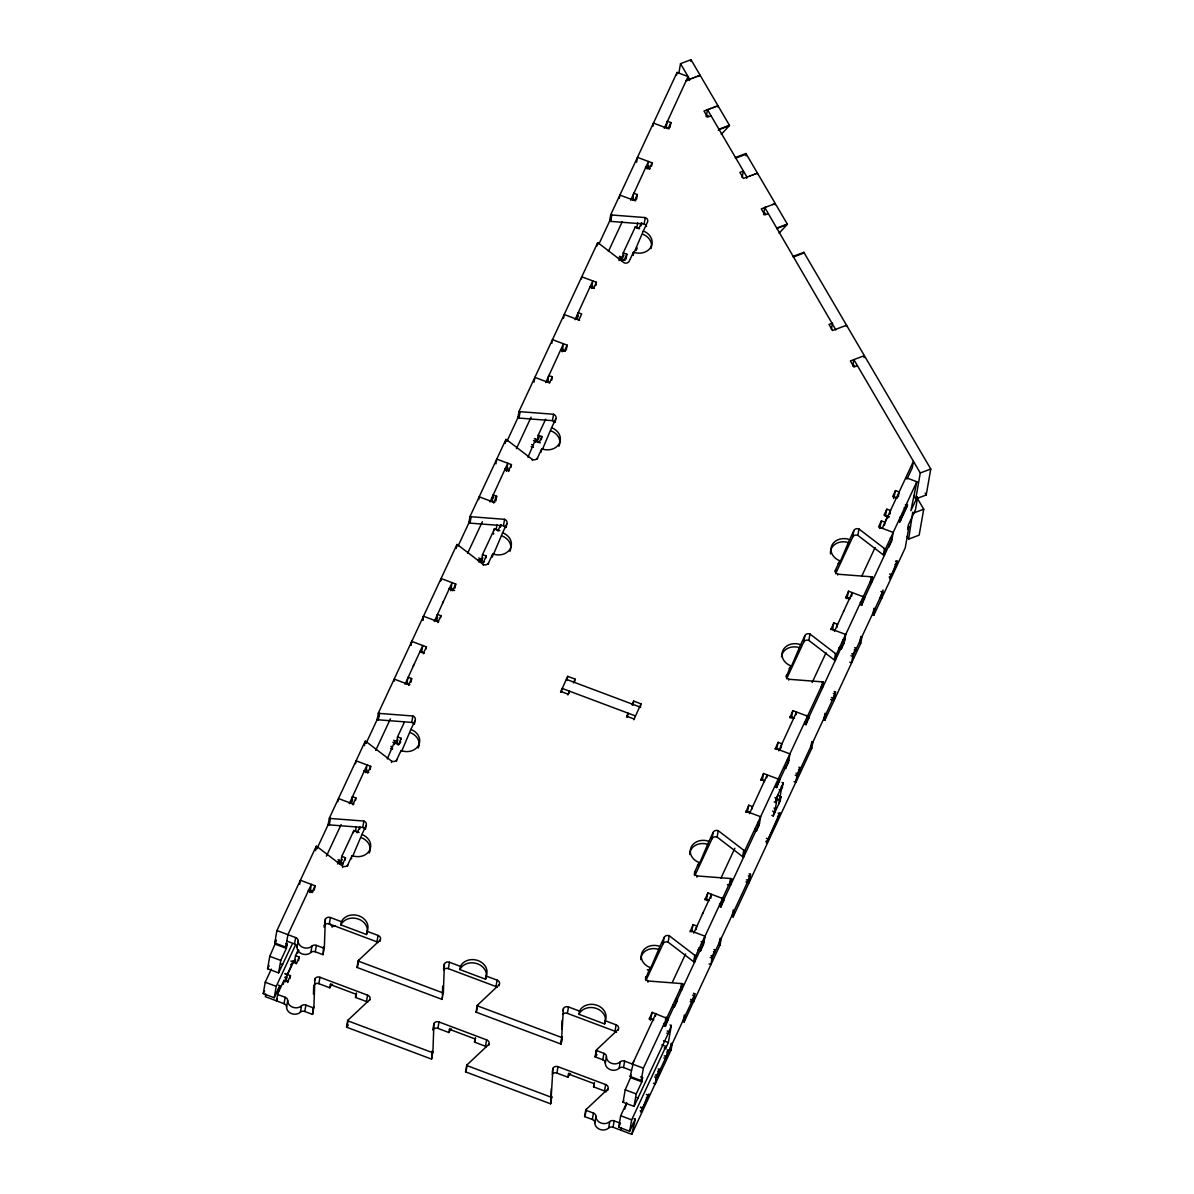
<?xml version="1.0" encoding="UTF-8"?>
<svg xmlns="http://www.w3.org/2000/svg" width="1194" height="1194" viewBox="0 0 1194 1194"><rect width="100%" height="100%" fill="white"/><g stroke="black" fill="none" stroke-linecap="round" stroke-linejoin="round"><path stroke-width="1.5" d="M312.947 1008.199L312.753 1013.467A3.925 3.284 9.9 0 1 312.515 1014.393L304.783 1011.482A3.94 3.298 9.9 0 0 300.381 1012.199A7.88 6.597 9.9 0 1 291.605 1013.631A7.88 6.597 9.9 0 1 286.575 1007.02A3.94 3.298 9.9 0 0 284.053 1003.706L265.337 996.677L265.784 994.035M313.44 994.109L313.753 985.319M312.515 1014.393L313.888 1007.079L314.888 978.916A3.94 3.298 9.9 0 1 319.947 977.274L367.588 995.169A3.94 3.298 9.9 0 1 369.856 999.557L369.707 1000.363M323.484 946.708L323.231 953.752A3.94 3.298 9.9 0 1 322.977 954.663L315.261 951.767A3.94 3.298 9.9 0 0 310.858 952.484A7.88 6.597 9.9 0 1 302.082 953.902A7.88 6.597 9.9 0 1 297.037 947.29A3.94 3.298 9.9 0 0 294.53 943.976L286.799 941.081M324.171 927.35L325.35 919.186A3.94 3.298 9.9 0 1 330.425 917.544L341.424 921.678A13.806 11.537 9.9 0 1 359.17 915.932A13.806 11.537 9.9 0 1 367.08 931.32L366.513 934.514L340.857 924.872L341.424 921.678M322.977 954.663L324.35 947.349L325.35 919.186M432.049 1051.138L431.795 1058.182A3.94 3.298 9.9 0 1 431.541 1059.093L346.529 1027.168L347.648 1020.766A3.94 3.298 9.9 0 1 348.2 1019.96L369.856 999.557M431.541 1059.093L432.915 1051.78L433.915 1023.616A3.94 3.298 9.9 0 1 438.989 1021.974L486.63 1039.87A3.94 3.298 9.9 0 1 488.883 1044.272L488.674 1045.466M442.332 996.691L442.273 998.453A3.94 3.298 9.9 0 1 442.019 999.378L357.006 967.438L358.125 961.051A3.94 3.298 9.9 0 1 358.678 960.245L380.319 939.842A3.94 3.298 9.9 0 0 378.065 935.439L367.08 931.32M442.392 994.93L442.705 986.14M442.019 999.378L443.392 992.05L444.392 963.901A3.94 3.298 9.9 0 1 449.466 962.26L460.451 966.379A13.806 11.537 9.9 0 1 478.212 960.648A13.806 11.537 9.9 0 1 486.107 976.02L485.54 979.214L459.899 969.588L460.451 966.379M488.883 1044.272L467.242 1064.675A3.94 3.298 9.9 0 0 466.69 1065.481L465.556 1071.869L550.583 1103.808A3.94 3.298 9.9 0 0 550.822 1102.883L550.897 1101.122M551.016 1097.599L551.329 1088.809M550.822 1102.883L552.956 1068.331A3.94 3.298 9.9 0 1 558.016 1066.69L605.656 1084.57A3.94 3.298 9.9 0 1 607.925 1088.973L607.642 1090.57M486.107 976.02L497.107 980.155A3.94 3.298 9.9 0 1 499.361 984.543L477.719 1004.945A3.94 3.298 9.9 0 0 477.152 1005.751L476.033 1012.154L561.046 1044.078A3.94 3.298 9.9 0 0 561.299 1043.168L561.434 1039.646M561.807 1029.079L562.12 1020.288M561.299 1043.168L563.419 1008.602A3.94 3.298 9.9 0 1 568.493 1006.96L579.493 1011.094A13.806 11.537 9.9 0 1 597.239 1005.348A13.806 11.537 9.9 0 1 605.149 1020.721L604.582 1023.93L578.926 1014.288L579.493 1011.094M710.206 957.484L712.072 958.036M850.919 655.76L852.77 656.312M393.96 680.311L393.826 681.102M440.87 579.732L440.72 580.523M632.313 1064.451L655.834 1013.766L655.357 1016.422M607.925 1088.973L586.269 1109.375A3.94 3.298 9.9 0 0 585.717 1110.181L584.597 1116.584L592.328 1119.479A3.94 3.298 9.9 0 1 594.836 1122.793A7.88 6.597 9.9 0 0 599.881 1129.405A7.88 6.597 9.9 0 0 608.656 1127.987A3.94 3.298 9.9 0 1 613.059 1127.27L631.775 1134.3L655.327 1083.48M655.596 1081.883L655.416 1082.943M655.879 1080.271L655.7 1081.346M656.163 1078.675L655.969 1079.749M653.402 1083.316L655.222 1084.018L656.73 1075.481L659.536 1069.451L658.163 1068.928M665.909 1023.094L666.058 1022.288M666.192 1021.482L666.327 1020.691M666.476 1019.885L666.61 1019.094M666.759 1018.288L652.163 1012.378L649.208 1019.213M684.162 1021.96L685.281 1015.557A3.94 3.298 9.9 0 1 684.296 1015.034L683.177 1021.437A3.94 3.298 9.9 0 0 684.162 1021.96L693.43 1001.751M693.714 1000.154L693.52 1001.229M704.012 941.365L704.161 940.574M704.296 939.768L704.445 938.962M704.579 938.171L704.714 937.365M704.863 936.574L731.683 878.784A3.94 3.298 9.9 0 0 730.579 878.515L697.132 875.948A3.94 3.298 9.9 0 1 694.878 871.545L699.087 862.501A13.806 11.537 9.9 0 1 691.192 847.113A13.806 11.537 9.9 0 1 708.938 841.382L713.161 832.322A3.94 3.298 9.9 0 1 718.236 830.681L743.758 850.262A3.94 3.298 9.9 0 0 744.743 850.77L743.623 857.173A3.94 3.298 9.9 0 1 742.638 856.65L717.116 837.084A3.94 3.298 9.9 0 0 712.042 838.725L694.893 875.5M693.983 998.557L693.804 999.632M694.266 996.96L694.087 998.02M690.58 1001.259L693.341 1002.288L694.833 993.766L693.46 993.244M747.19 882.172L749.116 882.321M749.399 880.724L749.22 881.784M749.683 879.127L749.489 880.187M749.966 877.515L749.772 878.59M749.026 882.859L750.519 874.321L749.145 873.814M733.146 916.902L734.28 910.5A3.94 3.298 9.9 0 1 733.28 909.977L732.161 916.38A3.94 3.298 9.9 0 0 733.146 916.902L796.025 781.742M796.308 780.145L796.114 781.204M796.577 778.548L796.398 779.607M796.861 776.951L796.682 778.01M794.1 781.592L795.935 782.279L797.428 773.742L800.234 767.712L798.861 767.19M831.293 699.52L834.128 700.027M835.248 693.624L834.039 700.565M844.725 639.641L844.859 638.835M844.994 638.029L845.143 637.238M845.277 636.432L845.427 635.641M845.561 634.835L872.396 577.06A3.94 3.298 9.9 0 0 871.277 576.792L837.83 574.21A3.94 3.298 9.9 0 1 835.576 569.822L839.8 560.762A13.806 11.537 9.9 0 1 831.89 545.389A13.806 11.537 9.9 0 1 849.635 539.643L853.859 530.584A3.94 3.298 9.9 0 1 858.934 528.957L884.456 548.524A3.94 3.298 9.9 0 0 885.455 549.046L884.321 555.449A3.94 3.298 9.9 0 1 883.336 554.926L857.814 535.345A3.94 3.298 9.9 0 0 852.74 536.987L835.591 573.762M278.471 985.184L279.844 985.692L274.217 997.766L263.232 993.632L265.232 982.229L271.322 969.155M292.067 944.394L278.59 972.886L267.59 968.752L269.769 956.304L275.68 942.648M285.769 943.588L287.142 944.111L285.739 947.126L274.739 942.991L276.933 930.544L316.246 846.218A3.94 3.298 9.9 0 1 317.246 846.74L342.768 866.307A3.94 3.298 9.9 0 0 347.842 864.665L352.066 855.62A13.806 11.537 9.9 0 0 369.812 849.874A13.806 11.537 9.9 0 0 361.901 834.502L366.125 825.442A3.94 3.298 9.9 0 0 363.872 821.054L330.425 818.472A3.94 3.298 9.9 0 1 329.32 818.203L328.186 824.606A3.94 3.298 9.9 0 0 329.305 824.875L362.752 827.457A3.94 3.298 9.9 0 1 364.931 829.308M275.874 941.573L276.157 939.976L274.739 942.991M274.217 997.766L276.217 986.363L295.455 945.126M278.59 972.886L280.769 960.439L286.396 948.364L287.142 944.111M279.844 985.692L276.321 1000.796L277.142 999.035M285.739 947.126L287.918 934.678L311.365 884.396L309.962 892.396M299.679 884.261L300.381 880.262L315.037 885.769L314.679 887.769M283.306 984.319L283.59 982.722M283.724 981.916L284.008 980.319L287.679 981.692L287.53 982.498M286.232 977.468L285.664 980.677L288.441 981.722M284.053 1003.706L285.172 997.303L277.441 994.408L284.008 980.319M294.53 943.976L295.649 937.589L276.933 930.544M289.993 978.468L290.485 975.662L284.993 973.603M298.993 950.499L298.082 950.155L295.5 955.678L294.381 962.08L296.664 962.946M286.575 1007.02L287.694 1000.617A3.94 3.298 9.9 0 0 285.172 997.303M297.037 947.29L298.172 940.887A3.94 3.298 9.9 0 0 295.649 937.589M297.515 953.349L297.873 951.349M297.948 950.946L298.082 950.155M308.41 891.231L308.559 890.425L312.216 891.799L312.082 892.605M315.485 850.621L315.828 848.621M315.903 848.218L316.246 846.218M296.216 963.886L299.172 957.051L295.5 955.678M316.962 848.337L317.246 846.74M298.53 960.663L299.172 957.051M314.261 890.172L314.619 888.172M329.305 824.875L330.425 818.472M300.381 1012.199L301.515 1005.811A3.94 3.298 9.9 0 1 305.903 1005.094L313.634 1007.99A3.925 3.284 9.9 0 0 313.888 1007.079M310.858 952.484L311.977 946.081A3.94 3.298 9.9 0 1 316.38 945.364L324.111 948.275A3.94 3.298 9.9 0 0 324.35 947.349M337.917 801.741L338.484 798.547L353.14 804.055L353.006 804.846M304.783 1011.482L305.903 1005.094M315.261 951.767L316.38 945.364M314.604 980.513L314.888 978.916M355.573 763.623L356.066 760.832L370.722 766.324L370.17 769.533M338.812 863.456L339.38 860.262L338.006 859.74M349.29 803.741L367.065 764.951L365.842 771.891M314.529 984.304A3.94 3.298 9.9 0 1 318.828 983.677L319.947 977.274M324.231 925.589A3.94 3.298 9.9 0 1 329.305 923.947L330.425 917.544M357.305 832.89L357.439 832.084L353.782 830.711L341.812 856.367L340.693 862.755L343.215 863.71M353.917 804.069L351.17 803.04L352.29 796.637L355.961 798.01L355.528 800.413M342.529 864.575L345.484 857.74L341.812 856.367M332.081 927.231L332.29 926.037L329.096 923.589M342.559 867.516L342.768 866.307M364.468 745.563L364.752 743.966M364.886 743.161L365.245 741.161A3.94 3.298 9.9 0 1 366.23 741.683L391.751 761.25A3.94 3.298 9.9 0 0 396.826 759.608L401.05 750.563A13.806 11.537 9.9 0 0 418.796 744.817A13.806 11.537 9.9 0 0 410.9 729.444L415.124 720.385A3.94 3.298 9.9 0 0 412.855 715.997L379.408 713.415A3.94 3.298 9.9 0 1 378.304 713.146L377.185 719.549A3.94 3.298 9.9 0 0 378.289 719.818L411.736 722.4A3.94 3.298 9.9 0 1 413.915 724.251M345.066 860.143L345.484 857.74M365.946 743.28L366.23 741.683M347.558 866.277L347.842 864.665M353.424 832.711L353.782 830.711M364.11 771.787L364.245 770.996L367.916 772.369L367.767 773.16M355.469 831.069L356.245 826.681M351.499 858.814L351.633 858.023M351.887 856.62L352.066 855.62M318.828 983.677L329.828 987.796L330.38 984.602A13.806 11.537 9.9 0 1 330.887 983.677M378.289 719.818L379.408 713.415M359.692 829.248L359.976 827.651M362.752 827.457L363.872 821.054M352.723 856.173L361.901 834.502M365.498 829.039L366.125 825.442M393.796 681.237L394.184 679.102L408.841 684.61L408.691 685.416M387.244 758.936L395.065 740.817L393.692 740.31M411.766 641.387L411.482 642.984L411.766 641.387L426.422 646.894L426.064 648.894M394.408 744.563L395.065 740.817M404.99 684.296L422.751 645.521L421.512 652.581M391.542 762.459L391.751 761.25M399.363 744.444L396.393 743.325L397.512 736.922L404.244 722.489M409.841 684.714L406.856 683.595L407.99 677.207L411.646 678.58L411.02 682.177M346.529 1027.168A3.94 3.298 9.9 0 1 347.081 1026.362L348.2 1019.96M358.678 960.245L357.558 966.647A3.94 3.298 9.9 0 0 357.006 967.438M398.214 745.131L401.169 738.295L397.512 736.922M396.542 761.22L396.826 759.608M367.722 1002.288A3.94 3.298 9.9 0 0 366.468 1001.557L355.484 997.438L356.036 994.229A13.806 11.537 9.9 0 0 356.424 993.274M400.333 743.101L400.617 741.504M400.96 739.504L401.169 738.295M438.004 622.552L438.153 621.746L423.497 616.238L422.795 620.238L423.497 616.238L456.959 544.479A3.94 3.298 9.9 0 1 457.944 545.001L483.466 564.583A3.94 3.298 9.9 0 0 488.54 562.941L492.764 553.882A13.806 11.537 9.9 0 0 510.51 548.136A13.806 11.537 9.9 0 0 502.614 532.763L506.823 523.703A3.94 3.298 9.9 0 0 504.569 519.315L471.123 516.733A3.94 3.298 9.9 0 1 470.018 516.48L468.899 522.868A3.94 3.298 9.9 0 0 470.003 523.136L503.45 525.718A3.94 3.298 9.9 0 1 505.629 527.569M400.871 751.563L401.05 750.563M419.81 652.357L419.945 651.551L423.601 652.924L423.467 653.73M411.736 722.4L412.855 715.997M401.721 751.116L410.9 729.444M414.482 723.982L415.124 720.385M366.468 1001.557L367.588 995.169M378.2 942.559A3.94 3.298 9.9 0 0 376.946 941.842L378.065 935.439M440.661 580.926L441.079 578.523L455.735 584.03L455.033 588.03M434.303 621.447L452.063 582.657L450.66 590.657M380.05 941.439L380.319 939.842M438.691 621.686L436.168 620.731L437.303 614.343L440.959 615.716L440.616 617.716M449.123 589.493L449.257 588.687L452.914 590.06L452.78 590.866M456.257 548.479L456.675 546.076M456.809 545.285L456.959 544.479M457.795 545.807L457.944 545.001M470.003 523.136L471.123 516.733M478.69 499.614L479.182 496.808L493.838 502.316L493.704 503.107M495.928 463.884L496.137 462.69M496.346 461.496L496.779 459.093L511.435 464.6L510.942 467.391M479.51 561.732L480.078 558.523L478.704 558.016M489.988 502.002L507.763 463.227L506.39 471.093M498.002 531.151L498.137 530.36L494.48 528.972L482.51 554.628L481.391 561.031L484.137 562.061M494.853 502.42L491.868 501.301L492.988 494.898L496.659 496.271L496.241 498.674M483.227 562.837L486.182 556.001L482.51 554.628M483.331 565.374L483.466 564.583M505.241 443.422L505.943 439.422A3.94 3.298 9.9 0 1 506.928 439.944L532.449 459.526A3.94 3.298 9.9 0 0 537.524 457.884L541.748 448.825A13.806 11.537 9.9 0 0 559.493 443.078A13.806 11.537 9.9 0 0 551.598 427.706L555.822 418.646A3.94 3.298 9.9 0 0 553.568 414.258L520.106 411.676A3.94 3.298 9.9 0 1 519.002 411.423L517.883 417.81A3.94 3.298 9.9 0 0 518.987 418.079L552.434 420.661A3.94 3.298 9.9 0 1 554.613 422.512M485.824 558.001L486.182 556.001M495.808 501.077L496.092 499.48M506.719 441.153L506.928 439.944M488.331 564.135L488.54 562.941M493.57 534.181L493.704 533.375M494.197 530.584L494.48 528.972M504.808 470.048L504.958 469.257L508.614 470.63L508.48 471.436M496.167 529.345L496.943 524.942M492.51 555.285L492.197 557.091L492.809 555.762M492.585 554.882L492.764 553.882M518.987 418.079L520.106 411.676M500.465 527.121L500.883 524.718M503.45 525.718L504.569 519.315M493.435 554.449L502.614 532.763M506.196 527.315L506.823 523.703M534.031 382.17L534.882 377.379L549.538 382.871L552.344 376.841L548.688 375.468L547.568 381.871L549.628 382.632M527.942 457.212L535.778 439.093L534.39 438.571M551.807 343.394L552.464 339.648L567.12 345.156L566.284 349.961M535.211 442.287L535.778 439.093M545.688 382.573L563.464 343.782L562.076 351.648M532.315 460.317L532.449 459.526M433.915 1023.616L432.795 1030.019A3.94 3.298 9.9 0 1 437.87 1028.377L448.854 1032.511A13.806 11.537 9.9 0 1 451.571 1028.959M443.556 968.692L444.392 963.901M540.3 442.795L537.091 441.586L538.21 435.183L545.688 419.154M537.315 459.078L537.524 457.884M437.87 1028.377L438.989 1021.974M443.586 969.767A3.94 3.298 9.9 0 1 448.347 968.662L449.466 962.26M541.315 439.765L541.882 436.571L538.21 435.183M551.792 380.035L552.344 376.841M563.538 318.246L564.195 314.515L578.851 320.022L581.657 313.977L578 312.604L576.881 319.007L579.627 320.037M541.181 452.033L541.464 450.422M541.569 449.825L541.748 448.825M552.434 420.661L553.568 414.258M542.419 449.392L551.598 427.706M555.195 422.258L555.822 418.646M448.854 1032.511L449.422 1029.303A13.806 11.537 9.9 0 1 449.914 1028.377M581.403 278.933L581.776 276.799L596.433 282.291L595.881 285.5M575.001 319.708L592.776 280.918L591.463 288.381M597.09 245.949L597.657 242.755A3.94 3.298 9.9 0 1 598.642 243.263L624.163 262.844A3.94 3.298 9.9 0 0 629.238 261.202L633.462 252.143A13.806 11.537 9.9 0 0 651.208 246.412A13.806 11.537 9.9 0 0 643.312 231.024L647.536 221.98A3.94 3.298 9.9 0 0 645.267 217.577L611.821 215.01A3.94 3.298 9.9 0 1 610.716 214.741L609.597 221.144A3.94 3.298 9.9 0 0 610.701 221.397L644.148 223.979A3.94 3.298 9.9 0 1 646.581 226.502M610.701 221.397L611.821 215.01M467.242 1064.675L466.123 1071.063A3.94 3.298 9.9 0 0 465.556 1071.869M477.719 1004.945L476.6 1011.348A3.94 3.298 9.9 0 0 476.033 1012.154M619.328 198.279L619.88 195.07L634.536 200.577L637.357 194.547L633.686 193.174L632.566 199.562L635.775 200.771M486.465 1046.765A3.94 3.298 9.9 0 0 485.51 1046.272L474.511 1042.138L475.078 1038.944A13.806 11.537 9.9 0 0 475.466 1037.974M636.626 162.16L637.477 157.354L652.133 162.862L651.566 166.056M620.223 259.993L620.776 256.8L619.402 256.277M630.686 200.264L648.461 161.488L647.163 168.951M641.088 225.785L641.656 222.591L638.835 228.621L635.178 227.248L623.223 252.889L622.089 259.292L625.074 260.411M485.51 1046.272L486.63 1039.87M497.226 987.259A3.94 3.298 9.9 0 0 495.973 986.542L497.107 980.155M626.044 259.068L626.88 254.262L623.223 252.889M636.521 199.338L637.357 194.547M499.152 985.737L499.361 984.543M652.879 126.31L653.446 123.101L668.103 128.609L670.909 122.579L667.252 121.206L666.133 127.594L669.341 128.803M636.865 227.606L637.715 222.815M633.462 252.143L632.895 255.352L643.312 231.024M560.553 692.207L567.717 676.326L575.045 679.073L574.493 682.281M561.493 691.804L562.09 688.401L635.387 715.922M644.148 223.979L645.267 217.577M567.09 679.923L567.717 676.326M664.252 128.295L688.072 76.55L677.073 72.431L610.716 214.741M567.881 694.968L569.419 691.147L569.075 693.147M676.595 75.132L677.073 72.431M678.804 73.401L680.52 63.67L691.013 59.7L729.43 125.28A3.94 1.254 69.3 0 1 729.325 125.654M670.073 127.37L670.909 122.579M573.508 682.893L575.045 679.073M687.356 80.625L688.072 76.55M690.729 61.327L691.013 59.7M689.46 80.491L689.669 79.297L680.52 63.67M700.027 76.132L700.162 75.326L686.177 80.61M706.251 116.773L707.49 109.714L708.37 109.385M717.773 106.953L717.982 105.744L703.997 111.027L707.564 117.116L711.057 115.788M552.255 1072.331L552.956 1068.331M563.001 1011.005L563.419 1008.602M550.583 1103.808L551.703 1097.405A3.94 3.298 9.9 0 0 551.956 1096.48M561.046 1044.078L562.18 1037.676A3.94 3.298 9.9 0 0 562.419 1036.765M552.15 1074.197A3.94 3.298 9.9 0 1 556.897 1073.078L558.016 1066.69M563.075 1013.99A3.94 3.298 9.9 0 1 567.374 1013.363L568.493 1006.96M626.507 716.982L628.059 713.161L627.357 717.161M632.133 704.908L633.686 701.102L641.014 703.848L640.805 705.042M556.897 1073.078L567.896 1077.212L568.448 1074.018A13.806 11.537 9.9 0 1 568.956 1073.078M632.984 705.102L633.686 701.102M633.835 719.743L641.014 703.848M640.387 707.445L640.596 706.251M746.757 178.309L746.966 177.115L707.49 109.714M631.253 1070.451L623.537 1067.54A3.94 3.298 9.9 0 0 619.134 1068.257A7.88 6.597 9.9 0 1 610.358 1069.69A7.88 6.597 9.9 0 1 605.313 1063.063A3.94 3.298 9.9 0 0 602.806 1059.765L595.075 1056.854L596.194 1050.451A3.94 3.298 9.9 0 1 596.746 1049.66L618.388 1029.243A3.94 3.298 9.9 0 0 616.134 1024.855L605.149 1020.721M586.269 1109.375L585.15 1115.778A3.94 3.298 9.9 0 0 584.597 1116.584M595.075 1056.854A3.94 3.298 9.9 0 1 595.627 1056.048L596.746 1049.66M606.059 1091.943A3.94 3.298 9.9 0 0 604.537 1090.973L593.552 1086.853L594.105 1083.645A13.806 11.537 9.9 0 0 594.493 1082.674M757.324 173.951L757.474 173.145L743.474 178.428L739.907 172.354L743.414 171.026L742.071 177.518M592.328 1119.479L593.448 1113.092L585.717 1110.181M602.806 1059.765L603.925 1053.362L596.194 1050.451M594.836 1122.793L595.97 1116.39A3.94 3.298 9.9 0 0 593.448 1113.092M605.313 1063.063L606.433 1056.675A3.94 3.298 9.9 0 0 603.925 1053.362M604.537 1090.973L605.656 1084.57M616.537 1032.228A3.94 3.298 9.9 0 0 615.014 1031.258L616.134 1024.855M618.253 1030.049L618.388 1029.243M763.548 214.592L764.787 207.532L765.667 207.204M608.656 1127.987L609.791 1121.584A3.94 3.298 9.9 0 1 614.179 1120.868L620.462 1123.226M619.134 1068.257L620.253 1061.854A3.94 3.298 9.9 0 1 624.656 1061.153L643.372 1068.182L641.193 1080.615L630.193 1076.495L633.671 1061.287M613.059 1127.27L614.179 1120.868M623.537 1067.54L624.656 1061.153M775.07 204.771L775.279 203.562L761.294 208.86L764.861 214.935L768.354 213.622M633.924 1118.674L635.298 1119.196L629.671 1131.27L618.686 1127.136L620.686 1115.733L626.775 1102.659M669.968 1024.959L671.341 1025.467L668.162 1033.631L634.044 1106.375L623.044 1102.256L625.223 1089.809L631.089 1076.406M645.387 979.408L650.103 967.558A13.806 11.537 9.9 0 1 642.208 952.17A13.806 11.537 9.9 0 1 659.954 946.439L664.177 937.38A3.94 3.298 9.9 0 1 669.252 935.738L694.774 955.319A3.94 3.298 9.9 0 0 695.759 955.827L694.639 962.23A3.94 3.298 9.9 0 1 693.654 961.707L668.118 942.141A3.94 3.298 9.9 0 0 663.058 943.782L645.909 980.558M621.611 1128.405L620.88 1129.628M620.79 1130.166L621.253 1127.539M624.671 1109.122L624.984 1107.942M647.297 969.707A13.806 11.537 9.9 0 0 649.536 970.752L650.103 967.558M647.924 982.199L648.133 981.005A3.94 3.298 9.9 0 1 645.879 976.602M649.536 970.752L659.954 946.439M629.671 1131.27L631.671 1119.853L665.909 1046.437L661.789 1044.884M634.044 1106.375L636.223 1093.943L641.85 1081.868L642.596 1077.6L640.536 1076.824M663.058 943.782L664.177 937.38M650.342 1020.288L652.163 1012.378M631.775 1134.3L635.298 1119.196M652.879 1020.601L653.014 1019.795L649.357 1018.422M668.118 942.141L669.252 935.738M641.715 1110.987L642.282 1107.778L640.447 1107.092M646.864 1099.928L648.894 1094.047L640.924 1112.226L648.148 1095.211L646.312 1094.525M663.954 1025.9L665.327 1026.422L666.819 1017.885M656.252 1078.152L694.46 995.886L692.624 995.199M659.536 1069.451L659.163 1071.57L657.79 1071.063M665.327 1026.422L668.521 1018.258L665.774 1017.228M694.311 874.754L694.878 871.545M664.163 1048.048L665.536 1048.571L665.909 1046.437M697.4 865.217A13.806 11.537 9.9 0 0 698.535 865.695L699.087 862.501M696.923 877.142L697.132 875.948M667.073 1049.824L668.446 1050.332L665.267 1058.496L663.879 1057.988M672.864 1006.796L674.237 1007.318L674.61 1005.184L673.237 1004.661M665.536 1048.571L668.356 1042.541L671.341 1025.467M668.446 1050.332L668.073 1052.466L666.7 1051.959M674.237 1007.318L677.058 1001.273L677.431 999.139L676.058 998.632M690.057 931.857L693.087 924.634L696.759 926.007L696.117 929.604M681.028 986.781L680.476 989.975A3.94 3.298 9.9 0 1 681.58 990.244L682.699 983.841A3.94 3.298 9.9 0 0 681.595 983.572L648.133 981.005M681.177 985.975L681.595 983.572M671.103 1049.974L672.222 1043.571A3.94 3.298 9.9 0 0 671.118 1043.302L669.998 1049.705A3.94 3.298 9.9 0 1 671.103 1049.974L655.222 1084.018M691.61 931.783L693.087 924.634M698.535 865.695L708.938 841.382M693.744 933.111L711.52 894.321L711.251 895.918M712.042 838.725L713.161 832.322M693.654 961.707L694.774 955.319M704.908 899.783L707.863 892.948L722.519 898.455L721.027 906.977L719.654 906.47M717.116 837.084L718.236 830.681M706.206 900.485L707.863 892.948M708.564 901.157L708.714 900.366L705.042 898.978M694.833 993.766L691.639 1001.93L690.266 1001.408M697.878 949.708L700.624 950.737L700.997 948.603L698.938 947.827M710.818 898.321L711.027 897.127M700.624 950.737L703.43 944.708L704.938 936.171L690.266 930.663M713.863 949.499L715.236 950.006L712.415 956.036L710.923 964.573L693.341 1002.288M715.236 950.006L714.863 952.14L713.49 951.618M721.027 906.977L724.206 898.813L721.46 897.784M727.37 884.754L729.459 884.918L730.027 881.724M730.161 880.918L730.579 878.515M720.086 944.917L721.221 938.514A3.94 3.298 9.9 0 0 720.101 938.245L718.982 944.648A3.94 3.298 9.9 0 1 720.086 944.917L710.923 964.573L709.087 963.886M731.683 878.784L730.564 885.187A3.94 3.298 9.9 0 0 729.459 884.918M745.757 812.427L748.787 805.189L752.444 806.562L752.026 808.965M831.382 329.514L832.502 323.111L828.994 324.44L832.561 330.529L846.561 325.231L846.337 326.44M747.31 812.353L748.787 805.189M749.444 813.666L767.22 774.891L766.697 777.816M742.638 856.65L743.758 850.262M835.919 330.007L764.787 207.532M760.593 780.339L763.548 773.518L778.219 779.01L776.712 787.547L775.339 787.025M762.25 780.294L763.548 773.518M764.264 781.727L764.399 780.921L760.742 779.548M750.519 874.321L747.34 882.485L745.966 881.978M754.936 830.785L756.309 831.293L756.683 829.173L755.309 828.651M756.309 831.293L759.13 825.263L760.623 816.726L745.966 811.233M750.056 876.993L748.325 875.769M786.234 676.879L790.801 665.819A13.806 11.537 9.9 0 1 782.906 650.446A13.806 11.537 9.9 0 1 800.652 644.7L804.875 635.641A3.94 3.298 9.9 0 1 809.95 633.999L835.472 653.581A3.94 3.298 9.9 0 0 836.457 654.103L835.337 660.506A3.94 3.298 9.9 0 1 834.352 659.983L808.831 640.402A3.94 3.298 9.9 0 0 803.756 642.044L786.607 678.819M775.145 749.16L778.1 742.325L781.757 743.713L781.622 744.504M789.115 668.55A13.806 11.537 9.9 0 0 790.249 669.013L790.801 665.819M788.697 680.073L788.846 679.267A3.94 3.298 9.9 0 1 786.577 674.879M776.622 749.489L778.1 742.325M778.757 750.802L796.532 712.027L796.07 714.699M780.98 748.101L781.473 745.31M790.249 669.013L800.652 644.7M789.846 717.878L792.861 710.654L807.532 716.161L806.025 724.683L804.652 724.176M771.831 815.398L773.205 815.92L775.354 808.636L773.981 808.114M774.205 801.89L775.578 802.413L776.324 798.144L783.354 783.055L781.98 782.548M803.756 642.044L804.875 635.641M776.712 787.547L779.906 779.384L777.846 778.607M774.607 812.92L777.727 795.144M791.219 718.176L792.861 710.654M793.577 718.863L793.711 718.057L790.055 716.684M778.831 803.861L781.951 786.085M783.562 767.667L785.622 768.443L785.995 766.309L784.622 765.787M773.205 815.92L780.234 800.831L780.98 796.562L778.921 795.786M779.145 789.562L781.204 790.338L783.354 783.055M808.831 640.402L809.95 633.999M785.622 768.443L788.443 762.399L789.935 753.877L775.279 748.369M864.023 357.663L864.366 355.663L850.382 360.946L853.949 367.021L857.441 365.707M796.95 776.413L835.158 694.162L833.322 693.475M800.234 767.712L799.861 769.846L798.487 769.324M806.025 724.683L809.219 716.519L806.472 715.49M835.218 571.822L835.576 569.822M838.098 563.493A13.806 11.537 9.9 0 0 839.233 563.956L839.8 560.762M837.695 575.015L837.83 574.21M830.83 629.731L833.785 622.895L837.457 624.268L836.89 627.477M821.8 684.64L821.173 688.237A3.94 3.298 9.9 0 1 822.278 688.505L823.397 682.117A3.94 3.298 9.9 0 0 822.293 681.849L788.846 679.267M822.084 683.043L822.293 681.849M811.801 748.235L812.92 741.832A3.94 3.298 9.9 0 0 811.816 741.564L810.696 747.966A3.94 3.298 9.9 0 1 811.801 748.235L795.935 782.279M832.487 629.671L833.785 622.895M839.233 563.956L849.635 539.643M834.457 631.372L852.232 592.582L851.531 596.582M852.74 536.987L853.859 530.584M834.352 659.983L835.472 653.581M845.606 598.045L848.561 591.209L863.217 596.716L861.725 605.254L860.352 604.731M824.86 720.221L825.994 713.818A3.94 3.298 9.9 0 1 824.994 713.311L823.875 719.698A3.94 3.298 9.9 0 0 824.86 720.221L860.799 643.178L861.919 636.775A3.94 3.298 9.9 0 0 860.814 636.506L859.68 642.909A3.94 3.298 9.9 0 1 860.799 643.178M857.814 535.345L858.934 528.957M846.904 598.746L848.561 591.209M849.277 599.418L849.412 598.627L845.74 597.254M834.158 691.505L835.531 692.027L832.337 700.191L830.964 699.684M838.576 647.969L841.322 648.999L841.695 646.864L840.322 646.357M835.069 694.684L835.531 692.027M841.322 648.999L844.128 642.969L845.636 634.432L830.979 628.925M854.561 647.76L855.934 648.267L853.113 654.312L851.62 662.834L849.785 662.148M855.934 648.267L855.561 650.402L854.188 649.894M861.725 605.254L864.904 597.09L862.844 596.313M870.784 579.583L870.157 583.179A3.94 3.298 9.9 0 1 871.262 583.448L872.396 577.06M871.008 578.389L871.277 576.792M879.709 528.405L881.366 520.882L885.023 522.256L884.47 525.45M885.336 516.33L886.814 509.181L890.485 510.554L890.306 511.554M889.829 513.957L890.127 512.554M883.336 554.926L884.456 548.524M893.664 498.48L895.5 490.57L899.157 491.943L898.321 496.749M873.859 615.164L874.978 608.761A3.94 3.298 9.9 0 1 873.993 608.253L872.859 614.641A3.94 3.298 9.9 0 0 873.859 615.164L905.246 547.852L909.037 526.196L907.634 529.211L908.38 524.942L915.485 509.704L917.664 497.271M879.918 598.179L883.097 590L881.605 598.537L879.769 597.851M889.261 544.852L888.888 546.986L891.709 540.942L893.202 532.42L878.545 526.912L881.366 520.882M905.843 477.615L916.843 481.734L910.873 510.719L917.276 497.017M916.723 497.256L923.723 509.196L919.171 535.136L908.679 539.091L912.694 512.241M803.846 252.337A3.94 1.254 69.3 0 0 803.816 253.068L793.323 257.038A3.94 1.254 69.3 0 1 793.353 256.292L803.846 252.337L930.768 469.003L926.216 494.973L915.723 498.943L920.275 472.973L853.874 359.618L852.755 366.021L854.501 365.364M663.864 1023.601L665.774 1023.885M665.7 1024.288L703.878 942.17M804.577 721.863L806.398 722.549L844.576 640.432M888.59 517.614L888.903 516.375M292.426 964.23L293.351 960.588L285.5 978.752L292.127 964.916L290.754 964.394M329.32 818.203L365.245 741.161M378.304 713.146L423.497 616.238M470.018 516.48L505.943 439.422M519.002 411.423L597.657 242.755M316.873 848.874L328.768 823.382M366.274 742.952L379.453 714.684M458.227 545.718L470.033 520.42M506.972 441.213L518.569 416.333M598.94 243.994L610.746 218.681M326.395 856.173L341.126 824.576M351.17 803.04L351.917 801.428M352.29 800.637L352.663 799.831M375.722 750.399L390.408 718.878M406.856 683.595L407.602 681.998M436.168 620.731L437.676 617.537M467.675 553.165L482.376 521.659M491.868 501.301L492.615 499.704M493.361 498.092L493.734 497.301M516.42 448.66L531.106 417.154M547.568 381.871L548.315 380.259M576.881 319.007L578.374 315.798M608.388 251.441L622.298 221.591M632.566 199.562L633.313 197.965M310.052 892.545L311.112 890.276M365.916 772.727L367.155 770.085M450.929 590.433L451.974 588.164M506.614 471.003L508.032 467.973M562.314 351.558L563.374 349.305M591.806 288.321L592.851 286.053M648.551 166.623L648.909 165.862M263.232 993.632L264.546 990.811M312.216 891.799L315.037 885.769M353.14 804.055L355.961 798.01M367.916 772.369L370.722 766.324M408.841 684.61L411.646 678.58M423.601 652.924L426.422 646.894M438.153 621.746L440.959 615.716M452.914 590.06L455.735 584.03M493.838 502.316L496.659 496.271M508.614 470.63L511.435 464.6M567.12 345.156L564.314 351.2L560.643 349.812M596.433 282.291L593.627 288.336L589.955 286.963M652.133 162.862L649.312 168.891L645.655 167.518M337.618 864.038L339.38 860.262M478.495 561.926L480.078 558.523M619.014 260.561L620.776 256.8M285.112 981.946L287.127 977.528M293.918 963.08L295.515 959.663M340.081 864.083L342.275 859.367M396.393 743.325L397.975 739.922M480.779 562.344L482.883 557.822M537.091 441.586L539.404 436.616M621.477 260.605L622.85 257.68M623.596 256.083L623.969 255.277M287.679 981.692L290.485 975.662M357.439 832.084L359.901 826.815M498.137 530.36L500.779 524.703M541.882 436.571L539.061 442.601L533.569 440.541M626.88 254.262L624.074 260.307L618.567 258.232M636.118 250.442L637.268 247.994M886.814 509.181L884.008 515.211L887.664 516.584L885.023 522.256M895.5 490.57L892.679 496.6L896.351 497.973M702.356 913.977L703.102 912.38M882.217 528.285L913.44 461.302L912.32 467.705L906.962 479.197M889.918 513.748L890.276 512.987M672.326 982.378L685.58 953.946M720.952 878.097L734.862 848.247M812.144 682.535L826.069 652.685M861.769 576.105L875.127 547.464M630.193 1076.495L630.984 1074.794M704.938 936.171L695.759 955.827M625.163 1107.554L626.208 1105.301M643.372 1068.182L682.699 983.841M744.743 850.77L823.397 682.117M836.457 654.103L845.636 634.432M885.455 549.046L916.843 481.734M618.686 1127.136L619.208 1126.002M619.477 1125.435L620.268 1123.748M641.193 1080.615L642.596 1077.6M775.578 802.413L776.981 799.398L775.607 798.876M780.98 796.562L779.578 799.592L778.204 799.07M712.042 958.17L750.145 876.456M852.74 656.446L882.724 592.134L880.903 591.448M896.858 561.837L890.381 577.732L896.306 565.031C897.276 562.359 898.903 559.613 895.485 561.314L896.798 561.971L896.231 565.165L894.933 564.508M413.214 665.983L413.96 664.371M442.526 603.119L443.272 601.522M843.427 611.447L843.8 610.641M647.432 1096.734L648.148 1095.211M267.59 968.752L268.113 967.707M268.62 966.662L269.128 965.618M623.044 1102.256L623.82 1100.689M718.251 130.265L718.758 129.728A3.94 1.254 69.3 0 0 718.937 129.25L729.43 125.28M721.221 134.37L729.25 125.773L718.758 129.728M779.1 233.173L787.13 224.576L776.637 228.547M347.081 1026.362L348.439 1025.094M595.627 1056.048L596.985 1054.78M708.117 115.445L706.37 116.116M745.966 153.519L735.474 157.489A3.94 1.254 69.3 0 0 735.444 158.22L745.937 154.265A3.94 1.254 69.3 0 1 745.966 153.519L787.309 224.099A3.94 1.254 69.3 0 1 787.204 224.457M765.414 213.263L763.667 213.935M787.309 224.099L776.816 228.054A3.94 1.254 69.3 0 1 776.712 228.427M920.275 472.973L930.768 469.003M913.231 513.166L923.723 509.196M689.669 79.297L690.55 78.968M692.296 78.297L693.177 77.968M694.923 77.311L695.789 76.983M697.55 76.326L698.415 75.998M710.117 108.714L710.982 108.385M712.743 107.729L713.609 107.4M715.355 106.744L716.236 106.415M749.593 176.13L750.474 175.787M752.22 175.13L753.101 174.802M754.847 174.145L755.712 173.817M772.667 204.562L773.533 204.234M645.506 167.19L650.088 168.921M635.044 226.92L639.611 228.636M589.821 286.635L594.403 288.351M560.956 349.663L565.314 351.305M894.366 496.973L897.351 498.092M905.395 504.793L906.768 505.301L906.216 508.51L899.634 522.241L906.783 505.301C908.604 501.435 906.619 511.972 904.156 507.734M899.545 517.36L900.918 517.883L900.351 521.077L898.978 520.569M885.694 515.569L888.903 516.778M880.232 527.27L882.993 528.315M890.246 538.121L892.082 538.822L862.098 603.119L860.262 602.433M889.56 574.015L890.993 574.404L889.724 578.762L890.44 577.597L889.067 577.09M531.584 444.616L532.957 445.123M532.449 446.929L533.36 447.272M531.211 446.735L532.584 447.257M862.471 598.448L864.531 599.209M504.808 468.929L509.39 470.645M847.441 597.612L850.188 598.642M832.666 629.298L835.188 630.238M842.68 640.148L844.516 640.835M842.069 642.193L844.128 642.969M851.74 653.79L853.113 654.312M494.331 528.658L499.838 530.718M477.869 559.971L483.361 562.031M831.337 697.55L832.711 698.057M807.472 718.131L808.845 718.654M449.108 588.373L454.615 590.433M791.741 717.042L794.488 718.087M776.966 748.728L780.175 749.936M787.443 759.757L788.816 760.265L777.085 785.413L775.712 784.906M787.07 761.891L788.443 762.399M566.314 679.341L639.611 706.863M796.055 773.234L797.428 773.742M795.219 775.19L797.055 775.876M560.687 691.416L568.016 694.162M626.656 716.191L633.984 718.937M778.16 780.995L779.533 781.518M781.234 786.801L782.607 787.324M420.258 651.402L424.377 652.954M762.429 779.906L764.727 780.772M774.951 797.622L776.324 798.144M778.861 800.323L780.234 800.831M778.085 813.084L779.458 813.592L778.906 816.8L766.414 843.113L779.458 813.592C781.145 809.86 779.563 819.054 777.533 816.278M772.578 811.144L773.951 811.651M747.653 811.592L750.175 812.532M757.668 822.442L759.503 823.129L721.4 904.858L719.564 904.156M757.757 824.755L759.13 825.263M766.369 838.218L767.742 838.74L767.175 841.934L765.802 841.427M392.871 742.265L398.363 744.34M390.886 746.34L392.259 746.862M746.34 879.844L747.713 880.351M391.736 748.668L392.662 749.011M390.513 748.474L391.886 748.996M721.773 900.172L723.833 900.948M364.11 770.667L368.692 772.384M706.744 899.351L709.49 900.38M691.968 931.021L694.251 931.887M701.057 941.544L703.803 942.573M701.371 943.932L703.43 944.708M711.042 955.528L712.415 956.036M353.633 830.382L359.125 832.457M337.171 861.71L342.663 863.769M690.639 999.274L692.013 999.796M675.685 1000.766L677.058 1001.273M665.386 1019.348L668.147 1020.392M308.41 890.097L312.992 891.828M651.043 1018.78L653.79 1019.81M667.162 1030.989L668.536 1031.512M666.789 1033.123L668.162 1033.631M663.551 1040.735L668.356 1042.541M329.305 923.947L376.946 941.842M448.347 968.662L495.973 986.542M567.374 1013.363L615.014 1031.258M664.267 1055.854L665.64 1056.377M358.125 961.051L443.138 992.975A3.94 3.298 9.9 0 0 443.392 992.05M477.152 1005.751L562.18 1037.676M655.357 1074.958L656.73 1075.481M654.521 1076.928L656.357 1077.615M275.396 944.245L286.396 948.364M630.85 1077.734L641.85 1081.868M290.858 961.021L296.351 963.095M269.769 956.304L280.769 960.439M625.223 1089.809L636.223 1093.943M646.208 1097.898L647.581 1098.42M281.306 963.991L282.694 964.513M636.775 1097.495L638.148 1098.002M330.38 984.602L356.036 994.229M449.422 1029.303L475.078 1038.944M568.448 1074.018L594.105 1083.645M285.276 974.14L286.65 974.662M640.73 1107.644L642.103 1108.151M284.709 977.349L286.097 977.856M640.163 1110.838L641.551 1111.36M265.232 982.229L276.217 986.363M620.686 1115.733L631.671 1119.853M277.724 989.453L279.097 989.96M633.178 1122.942L634.551 1123.464M276.321 992.468L277.695 992.975M631.089 1125.703L633.148 1126.479M347.648 1020.766L432.661 1052.705A3.94 3.298 9.9 0 0 432.915 1051.78M466.69 1065.481L551.703 1097.405M925.141 493.137L926.216 494.973M914.111 496.182L915.723 498.943M907.112 536.404L908.679 539.091M745.937 154.265L746.056 155.862M593.94 1085.883A13.806 11.537 9.9 0 1 593.552 1086.853M567.896 1077.212A13.806 11.537 9.9 0 1 570.613 1073.66M475.421 1037.914A13.806 11.537 9.9 0 1 474.511 1042.138M356.394 993.214A13.806 11.537 9.9 0 1 355.484 997.438M329.828 987.796A13.806 11.537 9.9 0 1 332.544 984.259M301.515 1005.811A7.88 6.597 9.9 0 1 292.724 1007.229A7.88 6.597 9.9 0 1 287.694 1000.617M609.791 1121.584A7.88 6.597 9.9 0 1 601 1123.017A7.88 6.597 9.9 0 1 595.97 1116.39M335.663 925.992A3.94 3.298 9.9 0 1 332.29 926.037M642.745 234.233A13.806 11.537 9.9 0 1 651.043 248.636M640.73 959.603A13.806 11.537 9.9 0 1 659.386 949.633M689.714 854.546A13.806 11.537 9.9 0 1 708.385 844.576M361.349 837.695A13.806 11.537 9.9 0 1 369.245 853.068M410.333 732.638A13.806 11.537 9.9 0 1 418.243 748.011M311.977 946.081A7.88 6.597 9.9 0 1 303.201 947.514A7.88 6.597 9.9 0 1 298.172 940.887M620.253 1061.854A7.88 6.597 9.9 0 1 611.477 1063.287A7.88 6.597 9.9 0 1 606.433 1056.675M340.857 924.872A13.806 11.537 9.9 0 1 358.618 919.141A13.806 11.537 9.9 0 1 366.513 934.514M459.899 969.588A13.806 11.537 9.9 0 1 477.645 963.842A13.806 11.537 9.9 0 1 485.54 979.214M578.926 1014.288A13.806 11.537 9.9 0 1 596.687 1008.542A13.806 11.537 9.9 0 1 604.582 1023.93M781.488 656.73A13.806 11.537 9.9 0 1 800.099 647.894M830.502 553.971A13.806 11.537 9.9 0 1 849.083 542.837M502.047 535.957A13.806 11.537 9.9 0 1 509.942 551.344M551.031 430.9A13.806 11.537 9.9 0 1 558.941 446.287M411.139 644.984L411.348 643.79L411.139 644.984"/></g></svg>
